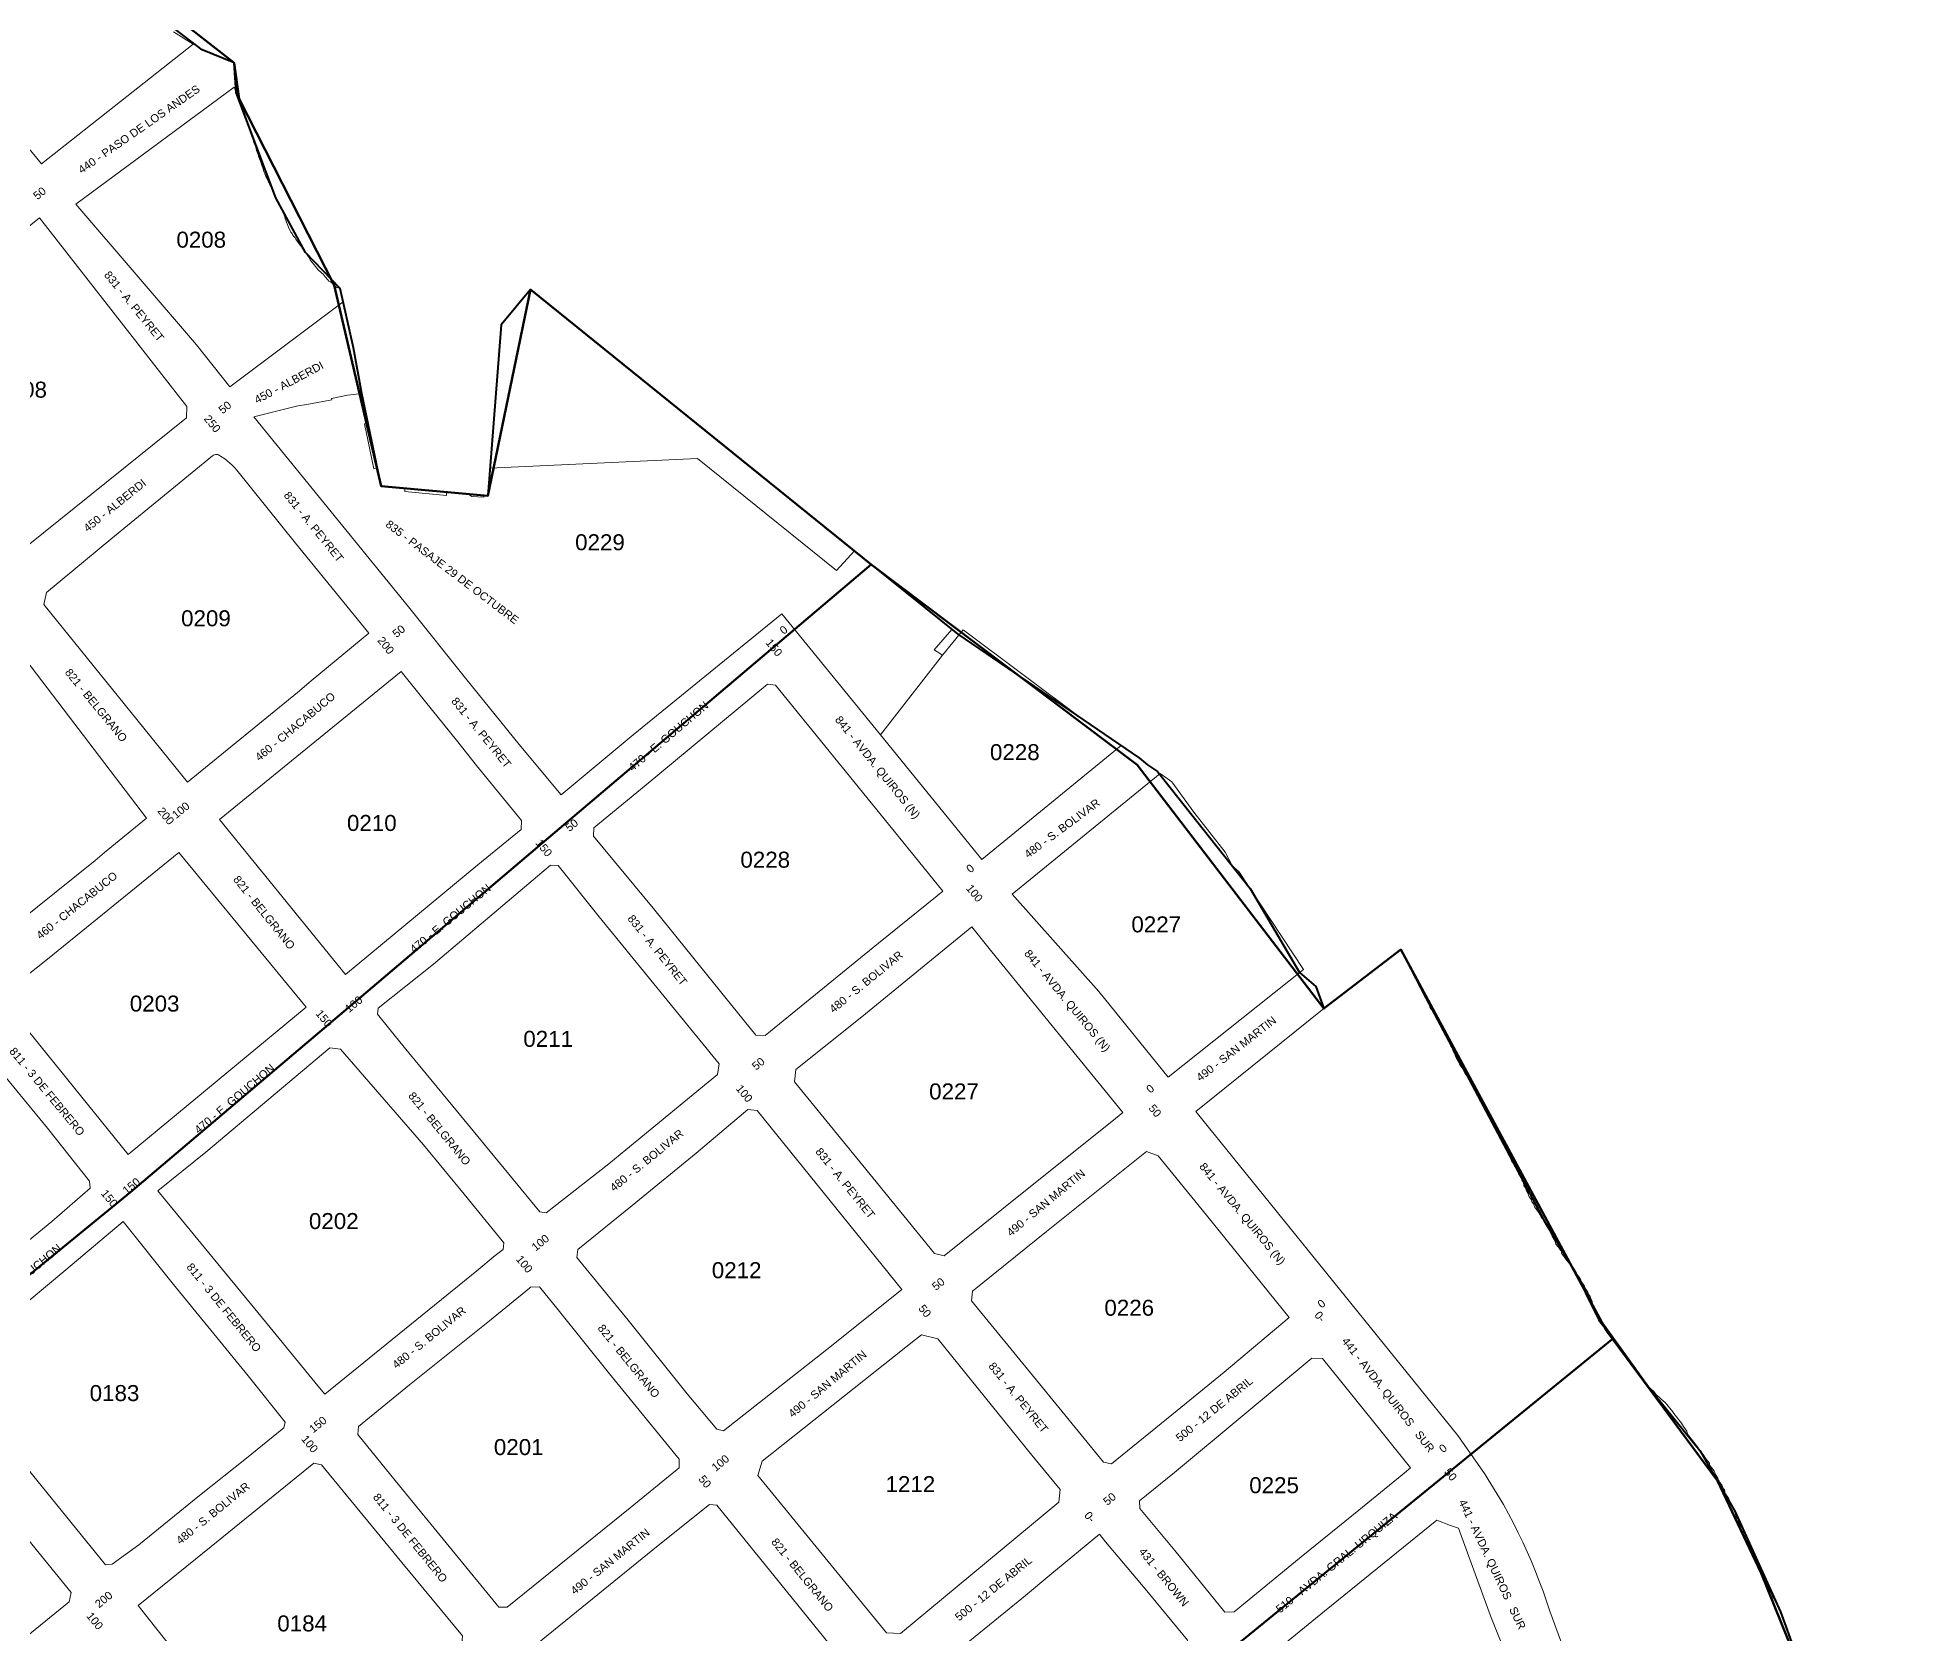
# Model space of a CAD drawing. Header units: millimetres. Extents: x -1182 to 19581, y -461 to 14363.
# Drawn here: x 16358 to 17057, y 12359 to 12957 of the extents above; entities that cross this region are included whole.
import ezdxf
from ezdxf.enums import TextEntityAlignment as Align

# ---------------------------------------------------------------- set-up
doc = ezdxf.new("R2010")
doc.units = ezdxf.units.MM
doc.layers.add('Barrios', color=70, linetype='Continuous', lineweight=40, true_color=0x94f532)
doc.layers.add('Calle_id', color=7, linetype='Continuous')
doc.layers.add('Manzana_Id', color=6, linetype='Continuous')
doc.layers.add('Manzana', color=4, linetype='Continuous', lineweight=9)
doc.layers.add('Planta urbana', color=1, linetype='Continuous', lineweight=70)
doc.styles.add('Calle_Id', font='@Arial Unicode MS')
doc.styles.add('Manzana', font='@Arial Unicode MS')

msp = doc.modelspace()

# ---------------------------------------------------------------- linework, layer by layer
at = {"layer": 'Barrios'}
for points in [[(16670.58, 12759.49), (16542.86, 12862.55), (16531.85, 12849.34), (16526.8, 12785.14), (16486.87, 12788.86), (16479.59, 12823.58), (16476.46, 12840.67), (16471.52, 12862.91), (16458.45, 12876.39), (16447.39, 12896.97), (16432.47, 12936.46), (16431.68, 12947.58), (16419.7, 12952.43), (16395.81, 12970.72)], [(16670.58, 12759.49), (16703.05, 12733.29), (16771.18, 12686.88), (16774.2, 12684.31), (16777.95, 12681.83), (16812.67, 12637.9), (16831.23, 12606.4), (16837.35, 12601.14), (16840.35, 12592.91), (16869.26, 12615.07), (16878.55, 12596.95), (16922.94, 12513.37), (16934.66, 12493.93), (16942.23, 12478.66), (16948.98, 12469.29)], [(16948.98, 12469.29), (16962.13, 12451.03), (16981.38, 12427.27), (16994.44, 12404.43), (17011.59, 12366.7), (17036.02, 12299.23), (17055.34, 12254.21), (17068.34, 12209.17), (17079.94, 12171.15), (17091.07, 12094.35), (17089.12, 12062.87), (17091.27, 12057.12), (17055.3, 12028.72), (17108.83, 11959.89), (17094.94, 11941.87)]]:
    msp.add_lwpolyline(points, dxfattribs=at)
at = {"layer": 'Barrios', "lineweight": 50}
for points in [[(16670.58, 12759.49), (16553.68, 12660.41), (16472.78, 12591.84), (16392.78, 12524.04), (16311.87, 12457.98), (16230.63, 12391.33), (16150.28, 12325.41), (16069.6, 12255.81), (15988.28, 12189.86), (15908.54, 12122.84), (15826.41, 12054.62), (15769.37, 12007.55), (15712.47, 11959.7), (15630.69, 11894.58)], [(16072.98, 11754.49), (16155.13, 11821.82), (16235.61, 11887.78), (16317.13, 11954.15), (16397.42, 12021.07), (16478.06, 12086.58), (16559.31, 12152.58), (16641.69, 12219.42), (16722.52, 12285.01), (16803.68, 12351.05), (16948.98, 12469.29)]]:
    msp.add_lwpolyline(points, dxfattribs=at)
at = {"layer": 'Manzana'}
for points in [[(16308.49, 12971.58), (16359.42, 12909.63), (16416.37, 12954.53), (16409.01, 12959.19)], [(16697.37, 12725.39), (16694.2, 12727.42), (16700.79, 12735.12), (16664.32, 12764.58), (16657.64, 12757.13), (16605.5, 12799.19), (16527.55, 12795.54), (16526.8, 12785.14), (16525.5, 12785.27), (16525.31, 12784.69), (16520.89, 12784.92), (16519.35, 12785.97), (16511.34, 12786.59), (16511.33, 12785.26), (16495.65, 12786.83), (16495.76, 12787.79), (16486.87, 12788.86), (16485.23, 12795.55), (16484.07, 12795.34), (16480.56, 12812.18), (16481.86, 12812.34), (16479.59, 12823.58), (16474.19, 12822.99), (16468.27, 12821.74), (16468.39, 12821.2), (16458.93, 12819.46), (16455.6, 12818.94), (16439.06, 12814.82), (16497.08, 12743.58), (16518.41, 12716.77), (16538.57, 12692), (16554.29, 12673.01), (16581.35, 12695.57), (16637.07, 12740.9), (16674.02, 12695.55)], [(16674.02, 12695.55), (16712.04, 12648.83), (16764.33, 12691.54), (16749.81, 12701.43), (16705.06, 12734.94), (16697.37, 12725.39)], [(16674.02, 12695.55), (16697.37, 12725.39)], [(16947.88, 12305.08), (16925.07, 12366.92), (16923.83, 12370.7), (16922.52, 12374.44), (16921.14, 12378.17), (16919.69, 12381.86), (16918.18, 12385.53), (16916.6, 12389.17), (16914.95, 12392.78), (16913.23, 12396.36), (16911.45, 12399.91), (16909.6, 12403.42), (16907.69, 12406.9), (16900.53, 12418.6), (16890.53, 12432.85), (16792.33, 12554.29), (16840.35, 12592.91), (16869.26, 12615.07), (16869.81, 12614.38), (16869.78, 12613.7), (16870.28, 12612.88), (16870.53, 12612.26), (16871.19, 12610.92), (16871.76, 12609.91), (16872.01, 12609.29), (16872.88, 12608.2), (16873.29, 12607.8), (16873.61, 12607.08), (16874.04, 12606.04), (16874.3, 12605.51), (16874.7, 12605.02), (16874.71, 12604.29), (16875.86, 12602.85), (16876.21, 12601.5), (16876.72, 12600.86), (16877.03, 12600.37), (16877.37, 12599.74), (16877.52, 12599.05), (16877.98, 12597.96), (16878.55, 12596.95), (16878.94, 12596.36), (16879.35, 12595.23), (16879.91, 12594.53), (16880.06, 12593.43), (16880.49, 12592.88), (16881.4, 12591.65), (16881.82, 12591.02), (16882.46, 12590.22), (16882.84, 12589.55), (16883.21, 12588.47), (16883.86, 12587.36), (16884.26, 12586.86), (16884.49, 12586.15), (16884.69, 12585.5), (16885.24, 12584.31), (16885.79, 12583.61), (16886.17, 12582.53), (16886.46, 12581.87), (16887.18, 12580.65), (16887.58, 12580.16), (16887.98, 12578.85), (16888.32, 12578.31), (16889.01, 12576.74), (16889.45, 12575.79), (16889.77, 12574.67), (16890.36, 12573.83), (16890.96, 12572.77), (16891.31, 12571.83), (16892.11, 12570.84), (16892.64, 12569.96), (16893.46, 12568.33), (16894.05, 12567.59), (16894.95, 12566.27), (16896.03, 12564.61), (16897.26, 12563.07), (16897.87, 12561.69), (16899.09, 12560.06), (16899.42, 12558.94), (16900.39, 12557.52), (16900.58, 12556.78), (16900.93, 12555.84), (16901.66, 12554.62), (16902.04, 12553.63), (16902.6, 12552.53), (16903.03, 12551.98), (16903.34, 12551.09), (16904.28, 12549.72), (16904.65, 12549.04), (16905.13, 12548.04), (16905.24, 12547.4), (16905.84, 12545.93), (16906.24, 12545.43), (16906.52, 12544.27), (16906.87, 12543.73), (16907.41, 12542.54), (16907.77, 12541.69), (16908.59, 12540.56), (16909.3, 12539.17), (16909.55, 12538.55), (16909.81, 12537.71), (16910.25, 12537.16), (16910.65, 12535.85), (16911.76, 12534.46), (16911.87, 12533.82), (16913.18, 12532.18), (16913.36, 12530.94), (16913.83, 12530.34), (16914.21, 12529.67), (16914.52, 12529.18), (16914.59, 12528.58), (16915.21, 12527.7), (16915.39, 12526.46), (16915.99, 12525.71), (16916.35, 12524.54), (16917.01, 12523.52), (16917.07, 12522.84), (16917.28, 12522.27), (16918.15, 12521.18), (16918.34, 12520.43), (16919.05, 12519.54), (16919.31, 12518.61), (16919.7, 12518.02), (16920.4, 12517.04), (16920.8, 12516.54), (16921.42, 12515.57), (16921.86, 12514.71), (16922.94, 12513.37), (16923.51, 12512.03), (16924.09, 12511.11), (16924.78, 12510.04), (16925.95, 12507.56), (16926.39, 12507.01), (16927.05, 12505.67), (16927.39, 12504.64), (16928.35, 12503.45), (16929.13, 12502.37), (16929.53, 12501.87), (16929.46, 12501.24), (16930.08, 12500.36), (16930.48, 12499.86), (16931.1, 12498.98), (16934.28, 12495.01), (16934.66, 12493.93), (16936.45, 12491.69), (16936.9, 12490.51), (16938.02, 12488.8), (16938.22, 12488.15), (16938.86, 12487.35), (16939.36, 12486.62), (16939.55, 12485.88), (16940.17, 12484.9), (16940.49, 12484.19), (16940.96, 12483.1), (16941.05, 12482.27), (16941.55, 12481.04), (16941.86, 12479.83), (16942.23, 12478.66), (16942.62, 12477.67), (16942.88, 12477.14), (16943.34, 12476.05), (16943.69, 12475.51), (16944.28, 12474.68), (16948.41, 12469.51), (16948.97, 12468.91), (16951.12, 12466.23), (16951.58, 12465.54), (16953.17, 12463.56), (16954.03, 12462.38), (16954.51, 12461.78), (16955.37, 12460.6), (16955.85, 12460), (16956.78, 12458.63), (16957.34, 12457.94), (16958, 12456.19), (16962.13, 12451.03), (16964.02, 12449.28), (16965.05, 12447.99), (16966.09, 12447.2), (16966.87, 12446.43), (16968.32, 12445.23), (16971.18, 12441.66), (16971.52, 12441.12), (16974.42, 12437.5), (16975.18, 12436.15), (16976.49, 12434.51), (16976.68, 12433.36), (16980.45, 12428.64), (16981.38, 12427.27), (16981.82, 12426.73), (16982.16, 12426.19), (16982.88, 12425.3), (16983.22, 12424.67), (16983.72, 12423.94), (16984.91, 12422.45), (16984.97, 12421.76), (16986.32, 12420.07), (16986.75, 12419.44), (16987.25, 12418.21), (16988.09, 12416.85), (16988.5, 12416.03), (16988.7, 12415.38), (16989.57, 12414.29), (16990.11, 12413.01), (16990.58, 12412.41), (16990.8, 12411.12), (16991.19, 12410.53), (16991.86, 12409.69), (16992.25, 12409.1), (16992.82, 12407.77), (16993.3, 12406.77), (16993.76, 12406), (16994.06, 12405.01), (16994.44, 12404.43), (16994.76, 12403.22), (16995.11, 12402.27), (16995.52, 12401.55), (16995.87, 12400.61), (16996.12, 12399.99), (16996.64, 12398.94), (16997.11, 12398.34), (16997.44, 12397.63), (16997.6, 12397.02), (16998.15, 12395.92), (16998.5, 12394.98), (16999.1, 12394.23), (16999.04, 12393.29), (16999.24, 12392.64), (16999.74, 12391.9), (17000.27, 12390.53), (17000.63, 12389.68), (17000.74, 12389.03), (17001.16, 12387.99), (17001.42, 12387.46), (17002, 12386.54), (17002.47, 12385.94), (17003.19, 12384.24), (17003.52, 12383.2), (17004.08, 12382.1), (17004.3, 12381.22), (17005.05, 12380.28), (17005.11, 12379.59), (17005.79, 12378.75), (17006.02, 12377.95), (17006.53, 12376.49), (17006.97, 12375.95), (17007.45, 12374.63), (17007.93, 12374.03), (17008.54, 12372.56), (17008.96, 12371.93), (17009.58, 12370.55), (17009.98, 12370.05), (17010.51, 12368.77), (17010.95, 12368.22), (17011.59, 12366.7), (17011.96, 12365.94), (17036.02, 12299.23)]]:
    msp.add_lwpolyline(points, dxfattribs=at)
for points in [[(16431.68, 12938.38), (16372.33, 12894.55), (16417.53, 12841.79), (16430.04, 12826.01), (16472.53, 12857.96), (16471.83, 12861.59), (16471.52, 12862.91), (16470.23, 12863.36), (16469.67, 12863.69), (16469.21, 12864.15), (16468.28, 12865.02), (16467.8, 12865.38), (16467.25, 12865.74), (16466.84, 12866.19), (16465.89, 12867.31), (16465.11, 12868.28), (16464.58, 12868.74), (16463.13, 12870.11), (16462.7, 12870.62), (16462.27, 12871.2), (16460.63, 12873.21), (16460.26, 12873.69), (16459.93, 12874.32), (16459.6, 12874.82), (16458.82, 12875.92), (16458.07, 12876.86), (16457.75, 12877.37), (16457.27, 12878.02), (16456.93, 12878.54), (16456.53, 12879.03), (16456.1, 12879.66), (16455.75, 12880.24), (16454.88, 12881.38), (16454.55, 12881.89), (16454.11, 12882.47), (16453.72, 12882.95), (16453.4, 12883.51), (16453, 12884.07), (16452.59, 12884.79), (16452.08, 12885.94), (16451.89, 12886.53), (16451.38, 12887.86), (16451.14, 12888.58), (16450.86, 12889.14), (16450.71, 12889.76), (16450.49, 12890.38), (16449.93, 12891.7), (16449.72, 12892.27), (16449.41, 12892.81), (16449.15, 12893.38), (16448.85, 12893.91), (16448.49, 12894.45), (16448.17, 12894.97), (16447.9, 12895.71), (16447.39, 12896.97), (16447.04, 12897.65), (16446.54, 12898.91), (16446.28, 12899.45), (16446.05, 12900.05), (16445.75, 12900.61), (16445.5, 12901.16), (16445.14, 12901.85), (16444.43, 12903.14), (16443.91, 12904.32), (16443.58, 12904.96), (16443.04, 12906.25), (16442.85, 12906.81), (16442.43, 12908.2), (16441.98, 12909.38), (16441.8, 12909.98), (16441.56, 12910.63), (16441.3, 12911.21), (16440.88, 12912.55), (16440.72, 12913.17), (16440.44, 12913.81), (16440.12, 12914.62), (16439.95, 12915.34), (16439.78, 12915.91), (16439.58, 12916.52), (16439.13, 12917.69), (16438.99, 12918.29), (16438.66, 12918.97), (16438.23, 12920.29), (16437.97, 12920.97), (16437.74, 12921.78), (16437.41, 12922.79), (16437.19, 12923.36), (16436.52, 12925.6), (16436.39, 12926.25), (16436.22, 12926.85), (16435.88, 12927.59), (16435.63, 12928.36), (16435.14, 12929.62), (16434.97, 12930.22), (16434.35, 12932.15), (16434.09, 12932.76), (16433.58, 12934.09), (16433.08, 12935.24), (16432.75, 12935.8)], [(16358.69, 12889.42), (16413.95, 12818.73), (16413.89, 12814.46), (16348.13, 12761.56), (16345.81, 12761.8), (16338.96, 12770.23), (16303.27, 12815.59), (16296.58, 12823.89), (16288.96, 12833.16)], [(16425.12, 12800.72), (16424.71, 12800.71), (16424.31, 12800.62), (16423.94, 12800.46), (16423.61, 12800.22), (16385.5, 12768.88), (16361.37, 12749), (16360.36, 12744.49), (16414.18, 12677.82), (16455.44, 12711.45), (16460.56, 12715.85), (16482.25, 12733.7), (16454.68, 12767.41), (16432.66, 12794.8), (16431.83, 12795.79), (16430.94, 12796.73), (16430, 12797.62), (16429, 12798.46), (16428.26, 12799.01), (16426.54, 12800.03), (16426.24, 12800.3), (16425.89, 12800.51), (16425.52, 12800.66)], [(16343.23, 12734.1), (16346, 12733.73), (16398.87, 12664.29), (16383.06, 12651.47), (16379.63, 12648.47), (16336.23, 12613.66), (16332.85, 12610.79), (16302.91, 12647.18), (16284.59, 12669.57), (16276.4, 12679.68), (16279.84, 12682.52), (16295.36, 12695.24)], [(16494.35, 12719.32), (16503.41, 12707.99), (16515.05, 12693.54), (16522.63, 12684.07), (16539.47, 12663.43), (16539.28, 12660.06), (16523.04, 12646.87), (16473.4, 12605.71), (16426.15, 12663.87)], [(16631.75, 12714.63), (16634.67, 12714.19), (16672.18, 12668.12), (16697.46, 12636.92), (16695.31, 12635.17), (16673.39, 12617.41), (16630.83, 12582.87), (16627.36, 12582.93), (16609.32, 12605.19), (16589.47, 12629.83), (16566.52, 12657.6), (16566.6, 12660.64), (16586.19, 12676.85)], [(16778.93, 12681.12), (16783.28, 12677.95), (16791.61, 12666.6), (16803.32, 12651.55), (16806.09, 12646.32), (16808.47, 12644.27), (16832.67, 12607.54), (16781.9, 12567.18), (16755.94, 12599.27), (16723.4, 12635.81)], [(16391.97, 12538.19), (16458.66, 12593.49), (16410.96, 12651.41), (16398.91, 12641.68), (16361.65, 12611.51), (16344.1, 12597.43)], [(16550.37, 12646.73), (16506.52, 12609.61), (16485.67, 12593.09), (16485.4, 12590.85), (16490.13, 12585.12), (16495.47, 12578.45), (16517.8, 12551.36), (16546.32, 12516.66), (16548.76, 12516.38), (16572.21, 12534.74), (16578.57, 12539.92), (16612.95, 12568.16), (16613.6, 12572.22), (16597.97, 12591.28), (16568.62, 12627.34), (16553.22, 12646.56)], [(16708.33, 12623.52), (16667.09, 12589.87), (16642.28, 12570.05), (16641.86, 12565.41), (16671.27, 12529.28), (16694.28, 12501.09), (16697.9, 12500.21), (16727.15, 12523.75), (16760.81, 12550.57), (16764.95, 12553.98), (16715.84, 12614.26)], [(16328.84, 12585.24), (16298.68, 12560.69), (16265.3, 12533.66), (16265.08, 12530.42), (16296.81, 12491.64), (16311.96, 12472.83), (16313.37, 12472.02), (16320.6, 12478.05), (16363.3, 12513.08), (16377.74, 12525.52), (16377.52, 12528.24), (16361.66, 12548.05), (16341.5, 12572.53), (16332.81, 12583.24), (16331.73, 12584.75)], [(16467.59, 12578.22), (16421.07, 12539.06), (16403.13, 12524.55), (16445.21, 12473.29), (16463.12, 12451.51), (16465.72, 12448.29), (16484.38, 12463.51), (16488.96, 12467.2), (16522.66, 12494.64), (16529.63, 12500.31), (16532.55, 12502.58), (16532.83, 12505.12), (16517.97, 12523.36), (16502.72, 12541.81), (16471.58, 12577.66)], [(16624.39, 12555.07), (16627.78, 12554.72), (16682.02, 12487.61), (16655.75, 12466.42), (16615.24, 12434.56), (16612.69, 12435.2), (16601.55, 12448.52), (16579.44, 12476.04), (16560.2, 12499.55), (16560.57, 12502.58), (16580.95, 12519.05), (16604.92, 12538.72)], [(16773.84, 12539.33), (16778.16, 12537.75), (16796.32, 12515.46), (16827.36, 12477.09), (16802.92, 12456.55), (16785.29, 12442.23), (16760.69, 12422.16), (16757.7, 12422.78), (16732.63, 12453.64), (16708.18, 12483.33), (16708.59, 12486.95), (16736.37, 12509.32)], [(16390.06, 12513.11), (16368.56, 12494.92), (16325.66, 12459.19), (16325.42, 12456.54), (16352.32, 12422.69), (16383.42, 12384.4), (16386, 12384.56), (16396.02, 12391.88), (16418.77, 12410.37), (16436.33, 12424.37), (16450.3, 12435.7), (16450.8, 12437.8), (16436.95, 12455.2), (16408.99, 12489.45)], [(16546.27, 12488.52), (16542.86, 12488.46), (16542.46, 12488.11), (16527.43, 12475.87), (16497.48, 12451.84), (16478.3, 12436.18), (16478.12, 12433.24), (16493.74, 12413.93), (16530.91, 12368.48), (16534.07, 12368.52), (16580.22, 12405.74), (16598.64, 12420.71), (16598.59, 12423.98), (16572.44, 12455.93), (16553.26, 12479.94)], [(16689.43, 12470.54), (16687.15, 12468.83), (16629.73, 12423.15), (16628.1, 12417.84), (16676.34, 12358.9), (16681.55, 12358.63), (16740.98, 12407.86), (16741.46, 12412.59), (16730.86, 12425.44), (16695.55, 12469.08)], [(16835.86, 12461.8), (16839.81, 12461.7), (16861.71, 12434.62), (16872.83, 12420.76), (16869.67, 12418.1), (16853.47, 12404.83), (16831.84, 12387.4), (16806.73, 12366.77), (16803.22, 12366.6), (16784.4, 12389.66), (16771.33, 12405.48), (16771.19, 12408.3), (16784.29, 12418.96)], [(16311.02, 12447.03), (16370.56, 12373.97), (16369.86, 12370.41), (16305.24, 12317.97), (16301.85, 12318.33), (16244.13, 12389.25), (16243.91, 12390.85)], [(16485.15, 12328.7), (16452.58, 12302.24), (16449.72, 12302.33), (16419.71, 12339.12), (16413.68, 12346.4), (16399.78, 12363.85), (16395.65, 12369.12), (16423.12, 12391.19), (16461.53, 12422.51), (16464.43, 12421.88), (16494.64, 12385.23), (16517.29, 12357.71), (16517.04, 12354.74)], [(16610.01, 12406.95), (16590.75, 12391.53), (16543.52, 12353.27), (16563.96, 12328.59), (16595.73, 12289.7), (16598.6, 12289.25), (16630.44, 12315.6), (16623.82, 12323.45), (16614.51, 12334.99), (16613.2, 12334.07), (16611, 12336.79), (16613.49, 12338.83), (16631.71, 12316.65), (16641.92, 12325.09), (16662.73, 12342.01), (16662.82, 12344.83), (16612.68, 12406.74)], [(16756.15, 12395.81), (16758.46, 12392.94), (16773.37, 12375.3), (16789.26, 12356.06), (16789.52, 12353), (16758.19, 12327.78), (16724.91, 12300.53), (16721.67, 12300.91), (16690.73, 12338.86), (16690.79, 12342.2), (16727.7, 12372.25), (16738.36, 12381.13)], [(16882.76, 12401.12), (16840.58, 12367.02), (16818.85, 12349.26), (16822.23, 12345.18), (16849.41, 12310.95), (16852.96, 12306.02), (16858.86, 12310.75), (16882.24, 12330.18), (16901.33, 12346), (16908.39, 12351.43), (16902.8, 12365.18), (16890.81, 12398.08), (16887.89, 12399.12)]]:
    msp.add_lwpolyline(points, close=True, dxfattribs=at)
at = {"layer": 'Planta urbana'}
msp.add_lwpolyline([(17080.36, 12168.22), (17053.27, 12259.95), (17004.3, 12381.22), (16987.91, 12415.85), (16946.34, 12472.1), (16869.26, 12615.07), (16840.35, 12592.91), (16770.3, 12684.31), (16670.58, 12759.49), (16542.86, 12862.55), (16526.8, 12785.14), (16486.87, 12788.86), (16469.21, 12864.15), (16433.58, 12934.09), (16431.68, 12947.58), (16353.89, 13008.51), (16345.14, 13029.6), (16224.22, 13178.68), (16214.46, 13199.1), (16096.48, 13358.51), (16018.77, 13451.41), (15956.07, 13521.42), (15929.01, 13534.9), (15828.28, 13694.98)], dxfattribs=at)

# ---------------------------------------------------------------- texts
at = {"color": 32, "true_color": 0xe3621c, "style": 'Calle_Id'}
for s, p in [('50', (16358.76, 12898.65, 1)), ('50', (16428.24, 12818.37, 1)), ('50', (16493.43, 12734.42, 1)), ('0', (16637.75, 12734.91, 1)), ('100', (16411.69, 12667.31, 1)), ('50', (16558.29, 12661.7, 1)), ('0', (16707.72, 12645.46, 1)), ('100', (16476.55, 12594.59, 1)), ('50', (16628.26, 12572.24, 1)), ('0', (16775.22, 12562.87, 1)), ('150', (16393.13, 12526.4, 1)), ('100', (16546.52, 12505.13, 1)), ('50', (16695.76, 12489.65, 1)), ('0', (16839.44, 12482.26, 1)), ('150', (16463.1, 12436.94, 1)), ('100', (16614.03, 12422.54, 1)), ('0', (16885.01, 12428.04, 1)), ('50', (16759.98, 12409.04, 1)), ('200', (16382.79, 12371.33, 1))]:
    msp.add_text(s, height=3, rotation=39.3589, dxfattribs=at).set_placement(p, align=Align.MIDDLE)
at = {"color": 40, "true_color": 0xe6bd19, "style": 'Calle_Id'}
for s, p in [('250', (16423.52, 12812.24, 1)), ('200', (16488.6, 12729.12, 1)), ('150', (16634.2, 12728.28, 1)), ('200', (16406.13, 12665.15, 1)), ('150', (16547.88, 12653.19, 1)), ('100', (16709.34, 12636.18, 1)), ('150', (16465.42, 12589.22, 1)), ('100', (16623.03, 12561.09, 1)), ('50', (16777.05, 12554.62, 1)), ('150', (16384.93, 12521.77, 1)), ('100', (16540.56, 12497.12, 1)), ('50', (16690.74, 12479.53, 1)), ('0-', (16838.93, 12477.39, 1)), ('100', (16460.07, 12429.68, 1)), ('50', (16608.27, 12415.56, 1)), ('50', (16887.87, 12418.23, 1)), ('0-', (16752.61, 12402.3, 1)), ('100', (16379.48, 12363.32, 1))]:
    msp.add_text(s, height=3, rotation=309.3589, dxfattribs=at).set_placement(p, align=Align.MIDDLE)
at = {"layer": 'Calle_id', "color": 7, "style": 'Calle_Id'}
for s, rotation, p in [('440 - PASO DE LOS ANDES', 34.95347, (16396.02, 12922.66, 1)), ('831 - A. PEYRET', 309.19991, (16394.2, 12856.26, 1)), ('450 - ALBERDI', 28.1347, (16452.24, 12827.72, 1)), ('450 - ALBERDI', 38.90762, (16386.93, 12781.6, 1)), ('831 - A. PEYRET', 309.14843, (16461.56, 12773.59, 1)), ('821 - BELGRANO', 309.24723, (16379.95, 12706.67, 1)), ('460 - CHACABUCO', 39.79732, (16454.58, 12698.66, 1)), ('831 - A. PEYRET', 309.14226, (16524.39, 12696.41, 1)), ('470 - E. GOUCHON', 40.28277, (16594.52, 12695.02, 1)), ('841 - AVDA. QUIROS (N)', 308.83907, (16672.75, 12683.18, 1)), ('480 - S. BOLIVAR', 36.61514, (16742.17, 12660.52, 1)), ('460 - CHACABUCO', 38.82796, (16372.7, 12631.61, 1)), ('821 - BELGRANO', 308.77799, (16442.95, 12628.95, 1)), ('470 - E. GOUCHON', 39.47745, (16512.76, 12626.71, 1)), ('831 - A. PEYRET', 308.87655, (16590.44, 12614.82, 1)), ('480 - S. BOLIVAR', 39.13562, (16668.68, 12602.97, 1)), ('841 - AVDA. QUIROS (N)', 309.40056, (16743.88, 12595.66, 1)), ('490 - SAN MARTIN', 37.92797, (16807.48, 12577.86, 1)), ('811 - 3 DE FEBRERO', 309.60232, (16361.55, 12561.79, 1)), ('470 - E. GOUCHON', 40.23714, (16431.81, 12559.13, 1)), ('821 - BELGRANO', 309.27405, (16508.71, 12547.91, 1)), ('480 - S. BOLIVAR', 39.13562, (16586.39, 12536.02, 1)), ('831 - A. PEYRET', 308.87655, (16660.88, 12527.45, 1)), ('490 - SAN MARTIN', 39.68138, (16736.09, 12520.13, 1)), ('841 - AVDA. QUIROS (N)', 309.40887, (16809.52, 12515.77, 1)), ('470 - E. GOUCHON', 40.09367, (16351.83, 12491.62, 1)), ('811 - 3 DE FEBRERO', 309.08521, (16427.87, 12480.82, 1)), ('480 - S. BOLIVAR', 39.13562, (16504.77, 12469.6, 1)), ('821 - BELGRANO', 309.04566, (16579.7, 12460.75, 1)), ('441 - AVDA. QUIROS   SUR', 308.05518, (16864.18, 12447.87, 1)), ('490 - SAN MARTIN', 39.68138, (16654.19, 12452.18, 1)), ('831 - A. PEYRET', 308.96924, (16725.8, 12447.06, 1)), ('500 - 12 DE ABRIL', 39.06929, (16799.23, 12442.69, 1)), ('480 - S. BOLIVAR', 39.11038, (16423.74, 12403.7, 1)), ('811 - 3 DE FEBRERO', 308.86684, (16497.75, 12394.46, 1)), ('510 - AVDA. GRAL. URQUIZA', 39.13764, (16845.3, 12384.93, 1)), ('441 - AVDA. QUIROS   SUR', 295.20383, (16903.15, 12384.34, 1)), ('490 - SAN MARTIN', 38.81099, (16572.68, 12385.61, 1)), ('821 - BELGRANO', 309.11495, (16644.8, 12380.59, 1)), ('431 - BROWN', 309.10121, (16780.36, 12379.75, 1)), ('500 - 12 DE ABRIL', 39.06929, (16716.41, 12375.46, 1))]:
    msp.add_text(s, height=3, rotation=rotation, dxfattribs=at).set_placement(p, align=Align.MIDDLE)
at = {"layer": 'Calle_id', "style": 'Calle_Id'}
msp.add_text('835 - PASAJE 29 DE OCTUBRE', height=3, rotation=322.76647, dxfattribs=at).set_placement((16513.51, 12756.6, 1), align=Align.MIDDLE)
at = {"layer": 'Manzana_Id', "style": 'Manzana'}
for s, p in [('0208', (16419.37, 12881.24)), ('0208', (16352.19, 12824.99)), ('0229', (16568.89, 12767.78)), ('0209', (16421.13, 12739.27)), ('0228', (16724.45, 12689.08)), ('0210', (16483.33, 12662.52)), ('0228', (16630.86, 12648.75)), ('0227', (16777.48, 12624.5)), ('0203', (16401.89, 12594.8)), ('0211', (16549.46, 12581.56)), ('0227', (16701.64, 12561.86)), ('0202', (16469.07, 12513.25)), ('0212', (16620.14, 12494.82)), ('0226', (16767.36, 12480.74)), ('0183', (16386.84, 12448.75)), ('0201', (16538.42, 12428.5)), ('1212', (16685.28, 12414.59)), ('0225', (16821.68, 12414.2)), ('0184', (16457.2, 12362.38))]:
    msp.add_text(s, height=6, dxfattribs=at).set_placement(p, align=Align.MIDDLE_CENTER)

doc.saveas('drawing.dxf')
